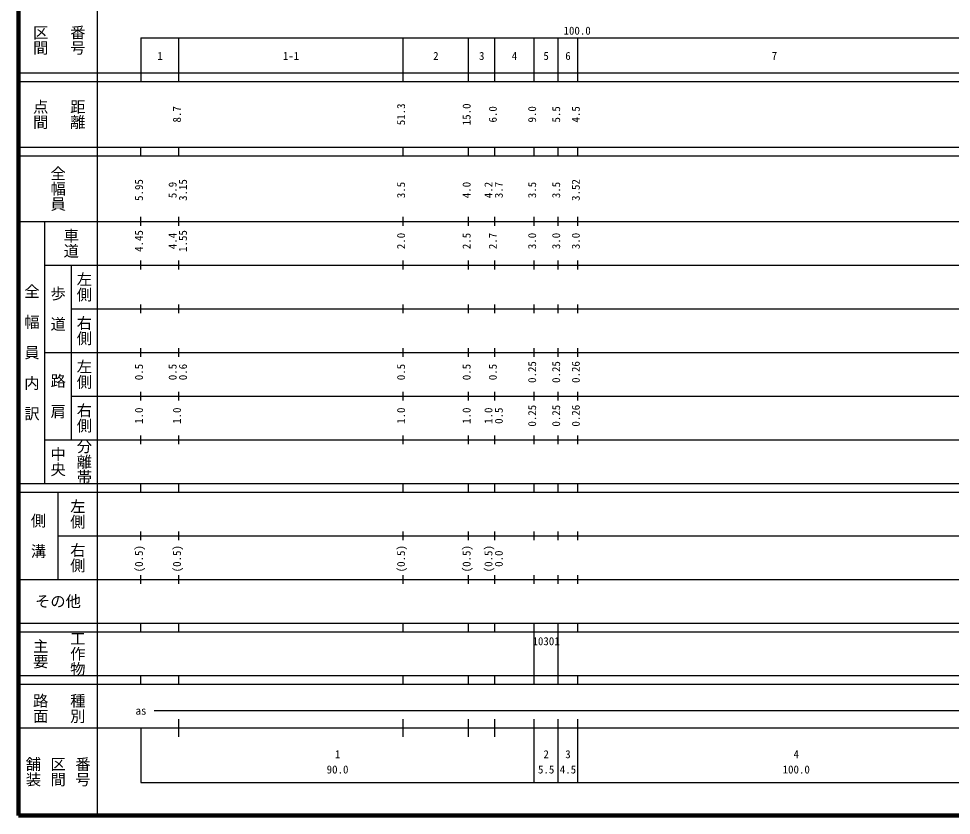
# Model space of a CAD drawing. Units: millimetres on the paper, enlarged 1000 times. Extents: x 40000 to 680000, y 20000 to 380000.
# Drawn here: x 40000 to 253508, y 20000 to 202409 of the extents above; entities that cross this region are included whole.
import ezdxf
from ezdxf.enums import TextEntityAlignment as Align

# ---------------------------------------------------------------- set-up
doc = ezdxf.new("R2010")
doc.units = ezdxf.units.MM
doc.header["$LTSCALE"] = 1000
doc.layers.add('S-TTL', color=2, linetype='Continuous', lineweight=140)
doc.layers.add('S-TTL-BAND', color=7, linetype='Continuous', lineweight=25)
doc.styles.add('@ＭＳ ゴシック', font='')
doc.styles.add('ＭＳ ゴシック', font='')
doc.styles.get('@ＭＳ ゴシック').set_extended_font_data('@MS Gothic')
doc.styles.get('ＭＳ ゴシック').set_extended_font_data('MS Gothic')

msp = doc.modelspace()

# ---------------------------------------------------------------- linework, layer by layer
at = {"layer": 'S-TTL'}
for p, q in [((40000, 380000), (40000, 20000)), ((40000, 20000), (680000, 20000))]:
    msp.add_line(p, q, dxfattribs=at)
at = {"layer": 'S-TTL-BAND'}
for p, q in [((58000, 370000), (58000, 20000)), ((68000, 198000), (579000, 198000)), ((68000, 198000), (68000, 188000)), ((76700, 188000), (76700, 198000)), ((128000, 188000), (128000, 198000)), ((143000, 188000), (143000, 198000)), ((149000, 188000), (149000, 198000)), ((158000, 188000), (158000, 198000)), ((163500, 188000), (163500, 198000)), ((168000, 188000), (168000, 198000)), ((40000, 190000), (579000, 190000)), ((40000, 188000), (579000, 188000)), ((40000, 173000), (579000, 173000)), ((68000, 171000), (68000, 173000)), ((76700, 171000), (76700, 173000)), ((128000, 171000), (128000, 173000)), ((143000, 171000), (143000, 173000)), ((149000, 171000), (149000, 173000)), ((158000, 171000), (158000, 173000)), ((163500, 171000), (163500, 173000)), ((168000, 171000), (168000, 173000)), ((40000, 171000), (579000, 171000)), ((40000, 156000), (579000, 156000)), ((46000, 96000), (46000, 156000)), ((68000, 155000), (68000, 157000)), ((76700, 155000), (76700, 157000)), ((128000, 155000), (128000, 157000)), ((143000, 155000), (143000, 157000)), ((149000, 155000), (149000, 157000)), ((158000, 155000), (158000, 157000)), ((163500, 155000), (163500, 157000)), ((168000, 155000), (168000, 157000)), ((46000, 146000), (579000, 146000)), ((52000, 146000), (52000, 106000)), ((68000, 145000), (68000, 147000)), ((76700, 145000), (76700, 147000)), ((128000, 145000), (128000, 147000)), ((143000, 145000), (143000, 147000)), ((149000, 145000), (149000, 147000)), ((158000, 145000), (158000, 147000)), ((163500, 145000), (163500, 147000)), ((168000, 145000), (168000, 147000)), ((68000, 135000), (68000, 137000)), ((76700, 135000), (76700, 137000)), ((128000, 135000), (128000, 137000)), ((143000, 135000), (143000, 137000)), ((149000, 135000), (149000, 137000)), ((158000, 135000), (158000, 137000)), ((163500, 135000), (163500, 137000)), ((168000, 135000), (168000, 137000)), ((52000, 136000), (579000, 136000)), ((46000, 126000), (579000, 126000)), ((68000, 125000), (68000, 127000)), ((76700, 125000), (76700, 127000)), ((128000, 125000), (128000, 127000)), ((143000, 125000), (143000, 127000)), ((149000, 125000), (149000, 127000)), ((158000, 125000), (158000, 127000)), ((163500, 125000), (163500, 127000)), ((168000, 125000), (168000, 127000)), ((52000, 116000), (579000, 116000)), ((68000, 115000), (68000, 117000)), ((76700, 115000), (76700, 117000)), ((128000, 115000), (128000, 117000)), ((143000, 115000), (143000, 117000)), ((149000, 115000), (149000, 117000)), ((158000, 115000), (158000, 117000)), ((163500, 115000), (163500, 117000)), ((168000, 115000), (168000, 117000)), ((68000, 105000), (68000, 107000)), ((76700, 105000), (76700, 107000)), ((128000, 105000), (128000, 107000)), ((143000, 105000), (143000, 107000)), ((149000, 105000), (149000, 107000)), ((158000, 105000), (158000, 107000)), ((163500, 105000), (163500, 107000)), ((168000, 105000), (168000, 107000)), ((46000, 106000), (579000, 106000)), ((40000, 96000), (579000, 96000)), ((40000, 94000), (579000, 94000)), ((49000, 94000), (49000, 74000)), ((68000, 94000), (68000, 96000)), ((76700, 94000), (76700, 96000)), ((128000, 94000), (128000, 96000)), ((143000, 94000), (143000, 96000)), ((149000, 94000), (149000, 96000)), ((158000, 94000), (158000, 96000)), ((163500, 94000), (163500, 96000)), ((168000, 94000), (168000, 96000)), ((49000, 84000), (579000, 84000)), ((68000, 83000), (68000, 85000)), ((76700, 83000), (76700, 85000)), ((128000, 83000), (128000, 85000)), ((143000, 83000), (143000, 85000)), ((149000, 83000), (149000, 85000)), ((158000, 83000), (158000, 85000)), ((163500, 83000), (163500, 85000)), ((168000, 83000), (168000, 85000)), ((68000, 73000), (68000, 75000)), ((76700, 73000), (76700, 75000)), ((128000, 73000), (128000, 75000)), ((143000, 73000), (143000, 75000)), ((149000, 73000), (149000, 75000)), ((158000, 73000), (158000, 75000)), ((163500, 73000), (163500, 75000)), ((168000, 73000), (168000, 75000)), ((40000, 74000), (579000, 74000)), ((40000, 64000), (579000, 64000)), ((40000, 62000), (579000, 62000)), ((68000, 62000), (68000, 64000)), ((76700, 62000), (76700, 64000)), ((128000, 62000), (128000, 64000)), ((143000, 62000), (143000, 64000)), ((149000, 62000), (149000, 64000)), ((158000, 62000), (158000, 64000)), ((158000, 52000), (158000, 62000)), ((163500, 62000), (163500, 64000)), ((163500, 52000), (163500, 62000)), ((168000, 62000), (168000, 64000)), ((40000, 52000), (579000, 52000)), ((68000, 50000), (68000, 52000)), ((76700, 50000), (76700, 52000)), ((128000, 50000), (128000, 52000)), ((143000, 50000), (143000, 52000)), ((149000, 50000), (149000, 52000)), ((158000, 50000), (158000, 52000)), ((163500, 50000), (163500, 52000)), ((168000, 50000), (168000, 52000)), ((40000, 50000), (579000, 50000)), ((71000, 44000), (561700, 44000)), ((76700, 38000), (76700, 42000)), ((128000, 38000), (128000, 42000)), ((143000, 38000), (143000, 42000)), ((149000, 38000), (149000, 42000)), ((158000, 27500), (158000, 42000)), ((163500, 27500), (163500, 42000)), ((168000, 27500), (168000, 42000)), ((40000, 40000), (579000, 40000)), ((68000, 40000), (68000, 27500)), ((68000, 27500), (579000, 27500))]:
    msp.add_line(p, q, dxfattribs=at)

# ---------------------------------------------------------------- texts
at = {"layer": 'S-TTL-BAND', "style": '@ＭＳ ゴシック'}
for s, p in [('番号', (53500, 197500)), ('区間', (45000, 197500)), ('点間', (45000, 180500)), ('距離', (53500, 180500)), ('全幅員', (49000, 163500)), ('車道', (52000, 151000)), ('左側', (55000, 141000)), ('全\u3000幅\u3000員\u3000内\u3000訳', (43000, 126000)), ('歩\u3000道', (49000, 136000)), ('右側', (55000, 131000)), ('左側', (55000, 121000)), ('路\u3000肩', (49000, 116000)), ('右側', (55000, 111000)), ('分離帯', (55000, 101000)), ('中央', (49000, 101000)), ('左側', (53500, 89000)), ('側\u3000溝', (44500, 84000)), ('右側', (53500, 79000)), ('主要', (45000, 57000)), ('工作物', (53500, 57000)), ('路面', (45000, 44500)), ('種別', (53500, 44500)), ('舗装', (43333, 30000)), ('区間', (49000, 30000)), ('番号', (54667, 30000))]:
    msp.add_text(s, height=2566, rotation=270, dxfattribs=at).set_placement(p, align=Align.MIDDLE_CENTER)
at = {"layer": 'S-TTL-BAND', "style": 'ＭＳ ゴシック'}
for s, p in [('100.0', (167844, 198195)), ('1', (72350, 192405)), ('1-1', (102350, 192405)), ('2', (135500, 192405)), ('3', (146000, 192405)), ('4', (153500, 192405)), ('5', (160750, 192405)), ('6', (165750, 192405)), ('7', (213000, 192405)), ('as', (68000, 42500)), ('1', (113000, 32523)), ('2', (160750, 32523)), ('3', (165750, 32523)), ('4', (218000, 32523)), ('90.0', (113000, 29033)), ('5.5', (160750, 29033)), ('4.5', (165750, 29033)), ('100.0', (218000, 29033))]:
    msp.add_text(s, height=1833, dxfattribs=at).set_placement(p, align=Align.BOTTOM_CENTER)
for s, p in [('8.7', (77700, 180500)), ('51.3', (129000, 180500)), ('15.0', (144000, 180500)), ('6.0', (150000, 180500)), ('9.0', (159000, 180500)), ('5.5', (164500, 180500)), ('4.5', (169000, 180500)), ('5.95', (69000, 163174)), ('5.9', (76700, 163174)), ('3.15', (79070, 163174)), ('3.5', (129000, 163174)), ('4.0', (144000, 163174)), ('4.2', (149000, 163174)), ('3.7', (151370, 163174)), ('3.5', (159000, 163174)), ('3.5', (164500, 163174)), ('3.52', (169000, 163174)), ('4.45', (69000, 151500)), ('1.55', (79070, 151500)), ('4.4', (76700, 151500)), ('2.0', (129000, 151500)), ('2.5', (144000, 151500)), ('2.7', (150000, 151500)), ('3.0', (159000, 151500)), ('3.0', (164500, 151500)), ('3.0', (169000, 151500)), ('0.25', (159000, 121500)), ('0.25', (164500, 121500)), ('0.26', (169000, 121500)), ('0.5', (69000, 121500)), ('0.5', (76700, 121500)), ('0.6', (79070, 121500)), ('0.5', (129000, 121500)), ('0.5', (144000, 121500)), ('0.5', (150000, 121500)), ('1.0', (69000, 111500)), ('1.0', (77700, 111500)), ('1.0', (129000, 111500)), ('1.0', (144000, 111500)), ('1.0', (149000, 111500)), ('0.5', (151370, 111500)), ('0.25', (159000, 111500)), ('0.25', (164500, 111500)), ('0.26', (169000, 111500)), ('(0.5)', (69000, 78764)), ('(0.5)', (77700, 78764)), ('(0.5)', (129000, 78764)), ('(0.5)', (144000, 78764)), ('(0.5)', (149000, 78764)), ('0.0', (151370, 78764))]:
    msp.add_text(s, height=1833, rotation=90, dxfattribs=at).set_placement(p, align=Align.BOTTOM_CENTER)
msp.add_text('その他', height=2566, dxfattribs=at).set_placement((49000, 69000), align=Align.MIDDLE_CENTER)
msp.add_text('10301', height=1833, dxfattribs=at).set_placement((157625, 58405), align=Align.BOTTOM_LEFT)

doc.saveas('drawing.dxf')
